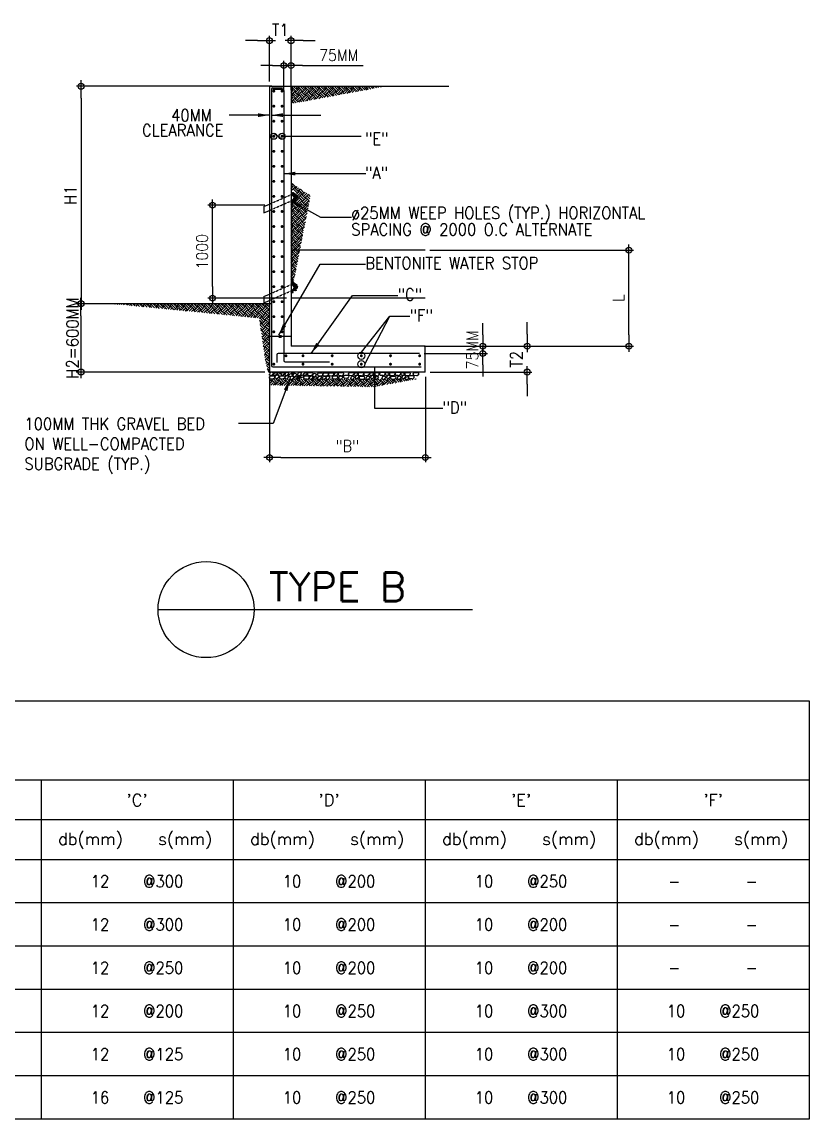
# Model space of a CAD drawing. Header units: millimetres. Extents: x 193 to 33693, y 4501 to 27345.
# Drawn here: x 17295 to 33693, y 4501 to 27345 of the extents above; entities that cross this region are included whole.
import ezdxf
from ezdxf.enums import TextEntityAlignment as Align

# ---------------------------------------------------------------- set-up
doc = ezdxf.new("R2010")
doc.units = ezdxf.units.MM
doc.linetypes.add('HIDDEN2', pattern=[0.1875, 0.125, -0.0625])
for name, color, linetype in [('1R', 1, 'Continuous'), ('2Y', 2, 'Continuous'), ('3G', 3, 'Continuous'), ('4C', 4, 'Continuous'), ('5B', 5, 'Continuous'), ('6M', 6, 'Continuous'), ('8G', 8, 'Continuous'), ('TC', 4, 'Continuous'), ('TG', 3, 'Continuous'), ('TITLE', 7, 'Continuous')]:
    doc.layers.add(name, color=color, linetype=linetype)
doc.styles.add('100CL', font='ROMANS.shx', dxfattribs={"height": 0.25})
doc.styles.add('240CL', font='ROMANS.shx', dxfattribs={"height": 0.6})
doc.styles.add('ROMANS', font='romans.shx', dxfattribs={"width": 0.9})
doc.dimstyles.new('DIM100', dxfattribs={"dimscale": 100, "dimtxt": 2.5, "dimasz": 2.5, "dimexe": 1, "dimexo": 1, "dimgap": 1, "dimtad": 1, "dimdec": 0, "dimzin": 0, "dimdsep": 46, "dimtxsty": 'ROMANS', "dimblk": 'DIM1', "dimcen": 1, "dimclrd": 8, "dimclre": 8, "dimclrt": 3, "dimadec": 0, "dimazin": 0, "dimtfac": 1, "dimtdec": 0, "dimtofl": 0, "dimtmove": 0, "dimatfit": 3, "dimfxl": 1, "dimtolj": 1, "dimtzin": 0, "dimarcsym": 0})
pattern_1 = [(45, (-7627.25, 14924.68), (1e-14, 141.42136), [100, -100]), (45, (-7653.76, 14951.2), (1e-14, 141.42136), [100, -100]), (45, (-7680.28, 14977.71), (1e-14, 141.42136), [100, -100]), (135, (-7680.28, 14995.39), (-141.42136, 1e-14), [100, -100]), (135, (-7653.76, 15021.91), (-141.42136, 1e-14), [100, -100]), (135, (-7627.25, 15048.42), (-141.42136, 1e-14), [100, -100])]

# ---------------------------------------------------------------- blocks, each defined once
blk = doc.blocks.new('DIM1')
at = {"color": 0}
blk.add_line((-1, 0), (0.5, 0), dxfattribs=at)
at = {"color": 3}
blk.add_circle((0, 0), 0.25, dxfattribs=at)
blk = doc.blocks.new('*D27')
at = {"color": 8, "lineweight": -2, "transparency": 16777216}
for p, q in [((26895, 20833), (26895, 21073)), ((25675, 20593), (26991, 20593)), ((25675, 20443), (26991, 20443)), ((26895, 20203), (26895, 19963))]:
    blk.add_line(p, q, dxfattribs=at)
at = {"layer": 'DEFPOINTS', "color": 0, "transparency": 16777216}
for p in [(25579, 20593), (26895, 20593), (25579, 20443)]:
    blk.add_point(p, dxfattribs=at)
at = {"color": 8, "lineweight": -2, "transparency": 16777216, "xscale": 240, "yscale": 240, "zscale": 240}
for p, rotation in [((26895, 20593), 270), ((26895, 20443), 90)]:
    blk.add_blockref('DIM1', p, dxfattribs=dict(at, rotation=rotation))
at = {"color": 3, "transparency": 16777216, "insert": (26679, 20518), "char_height": 240, "attachment_point": 5, "rotation": 90, "style": 'ROMANS'}
blk.add_mtext('\\A1;75MM', dxfattribs=at)
blk = doc.blocks.new('*D28')
at = {"color": 8, "lineweight": -2, "transparency": 16777216}
for p, q in [((22752, 25923), (22752, 26532)), ((22902, 25923), (22902, 26532)), ((22512, 26436), (22272, 26436)), ((23142, 26436), (24407, 26436))]:
    blk.add_line(p, q, dxfattribs=at)
at = {"layer": 'DEFPOINTS', "color": 0, "transparency": 16777216}
for p in [(22902, 26436), (22752, 25827), (22902, 25827)]:
    blk.add_point(p, dxfattribs=at)
at = {"color": 8, "lineweight": -2, "transparency": 16777216, "xscale": 240, "yscale": 240, "zscale": 240}
blk.add_blockref('DIM1', (22752, 26436), dxfattribs=at)
at = {"color": 8, "lineweight": -2, "transparency": 16777216, "xscale": 240, "yscale": 240, "zscale": 240, "rotation": 180}
blk.add_blockref('DIM1', (22902, 26436), dxfattribs=at)
at = {"color": 3, "transparency": 16777216, "insert": (23894, 26652), "char_height": 240, "attachment_point": 5, "style": 'ROMANS'}
blk.add_mtext('\\A1;75MM', dxfattribs=at)
blk = doc.blocks.new('*D29')
at = {"color": 8, "lineweight": -2, "transparency": 16777216}
for p, q in [((22452, 19958), (22452, 18181)), ((25699, 19958), (25699, 18181)), ((22692, 18277), (25459, 18277))]:
    blk.add_line(p, q, dxfattribs=at)
at = {"layer": 'DEFPOINTS', "color": 0, "transparency": 16777216}
for p in [(22452, 20054), (25699, 20054), (25699, 18277)]:
    blk.add_point(p, dxfattribs=at)
at = {"color": 8, "lineweight": -2, "transparency": 16777216, "xscale": 240, "yscale": 240, "zscale": 240, "rotation": 180}
blk.add_blockref('DIM1', (22452, 18277), dxfattribs=at)
at = {"color": 8, "lineweight": -2, "transparency": 16777216, "xscale": 240, "yscale": 240, "zscale": 240}
blk.add_blockref('DIM1', (25699, 18277), dxfattribs=at)
at = {"color": 3, "transparency": 16777216, "insert": (24075, 18516), "char_height": 240, "attachment_point": 5, "style": 'ROMANS'}
blk.add_mtext('\\A1;"B"', dxfattribs=at)
blk = doc.blocks.new('*D32')
at = {"color": 8, "lineweight": -2, "transparency": 16777216}
for p, q in [((27821, 20843), (27821, 21093)), ((25799, 20593), (27921, 20593)), ((25799, 20054), (27921, 20054)), ((27821, 19804), (27821, 19554))]:
    blk.add_line(p, q, dxfattribs=at)
at = {"layer": 'DEFPOINTS', "color": 0, "transparency": 16777216}
for p in [(25699, 20593), (25699, 20054), (27821, 20054)]:
    blk.add_point(p, dxfattribs=at)
at = {"color": 8, "lineweight": -2, "transparency": 16777216, "xscale": 250, "yscale": 250, "zscale": 250}
for p, rotation in [((27821, 20593), 270), ((27821, 20054), 90)]:
    blk.add_blockref('DIM1', p, dxfattribs=dict(at, rotation=rotation))
at = {"color": 3, "transparency": 16777216, "insert": (27596, 20323), "char_height": 250, "attachment_point": 5, "rotation": 90, "style": 'ROMANS'}
blk.add_mtext('\\A1;T2', dxfattribs=at)
blk = doc.blocks.new('*D33')
at = {"color": 8, "lineweight": -2, "transparency": 16777216}
for p, q in [((22202, 26955), (21952, 26955)), ((22452, 26105), (22452, 27055)), ((22902, 26105), (22902, 27055)), ((23152, 26955), (23402, 26955))]:
    blk.add_line(p, q, dxfattribs=at)
at = {"layer": 'DEFPOINTS', "color": 0, "transparency": 16777216}
for p in [(22902, 26955), (22452, 26005), (22902, 26005)]:
    blk.add_point(p, dxfattribs=at)
at = {"color": 8, "lineweight": -2, "transparency": 16777216, "xscale": 250, "yscale": 250, "zscale": 250}
blk.add_blockref('DIM1', (22452, 26955), dxfattribs=at)
at = {"color": 8, "lineweight": -2, "transparency": 16777216, "xscale": 250, "yscale": 250, "zscale": 250, "rotation": 180}
blk.add_blockref('DIM1', (22902, 26955), dxfattribs=at)
at = {"color": 3, "transparency": 16777216, "insert": (22677, 27180), "char_height": 250, "attachment_point": 5, "style": 'ROMANS'}
blk.add_mtext('\\A1;T1', dxfattribs=at)
blk = doc.blocks.new('*D19')
at = {"color": 8, "lineweight": -2, "transparency": 16777216}
for p, q in [((19255, 21477), (18424, 21477)), ((18524, 21227), (18524, 20304)), ((22352, 20054), (18424, 20054))]:
    blk.add_line(p, q, dxfattribs=at)
at = {"layer": 'DEFPOINTS', "color": 0, "transparency": 16777216}
for p in [(19355, 21477), (18524, 20054), (22452, 20054)]:
    blk.add_point(p, dxfattribs=at)
at = {"color": 8, "lineweight": -2, "transparency": 16777216, "xscale": 250, "yscale": 250, "zscale": 250}
for p, rotation in [((18524, 21477), 90), ((18524, 20054), 270)]:
    blk.add_blockref('DIM1', p, dxfattribs=dict(at, rotation=rotation))
at = {"color": 3, "transparency": 16777216, "insert": (18349, 20765), "char_height": 250, "attachment_point": 5, "rotation": 90, "style": 'ROMANS'}
blk.add_mtext('\\A1;H2=600MM', dxfattribs=at)
blk = doc.blocks.new('*D20')
at = {"color": 8, "lineweight": -2, "transparency": 16777216}
for p, q in [((22502, 26005), (18429, 26005)), ((18529, 25755), (18529, 21727)), ((22502, 21477), (18429, 21477))]:
    blk.add_line(p, q, dxfattribs=at)
at = {"layer": 'DEFPOINTS', "color": 0, "transparency": 16777216}
for p in [(22602, 26005), (18529, 21477), (22602, 21477)]:
    blk.add_point(p, dxfattribs=at)
at = {"color": 8, "lineweight": -2, "transparency": 16777216, "xscale": 250, "yscale": 250, "zscale": 250}
for p, rotation in [((18529, 26005), 90), ((18529, 21477), 270)]:
    blk.add_blockref('DIM1', p, dxfattribs=dict(at, rotation=rotation))
at = {"color": 3, "transparency": 16777216, "insert": (18304, 23741), "char_height": 250, "attachment_point": 5, "rotation": 90, "style": 'ROMANS'}
blk.add_mtext('\\A1;H1', dxfattribs=at)
blk = doc.blocks.new('*D30')
at = {"color": 8, "lineweight": -2, "transparency": 16777216}
for p, q in [((25795, 22593), (30036, 22593)), ((29940, 20833), (29940, 22353)), ((25795, 20593), (30036, 20593))]:
    blk.add_line(p, q, dxfattribs=at)
at = {"layer": 'DEFPOINTS', "color": 0, "transparency": 16777216}
for p in [(25699, 22593), (29940, 22593), (25699, 20593)]:
    blk.add_point(p, dxfattribs=at)
at = {"color": 8, "lineweight": -2, "transparency": 16777216, "xscale": 240, "yscale": 240, "zscale": 240}
for p, rotation in [((29940, 22593), 90), ((29940, 20593), 270)]:
    blk.add_blockref('DIM1', p, dxfattribs=dict(at, rotation=rotation))
at = {"color": 3, "transparency": 16777216, "insert": (29724, 21593), "char_height": 240, "attachment_point": 5, "rotation": 90, "style": 'ROMANS'}
blk.add_mtext('\\A1;L', dxfattribs=at)
blk = doc.blocks.new('*D31')
at = {"color": 8, "lineweight": -2, "transparency": 16777216}
for p, q in [((22357, 23529), (21169, 23529)), ((21265, 21833), (21265, 23289)), ((22806, 21593), (21169, 21593))]:
    blk.add_line(p, q, dxfattribs=at)
at = {"layer": 'DEFPOINTS', "color": 0, "transparency": 16777216}
for p in [(21265, 23529), (22453, 23529), (22902, 21593)]:
    blk.add_point(p, dxfattribs=at)
at = {"color": 8, "lineweight": -2, "transparency": 16777216, "xscale": 240, "yscale": 240, "zscale": 240}
for p, rotation in [((21265, 23529), 90), ((21265, 21593), 270)]:
    blk.add_blockref('DIM1', p, dxfattribs=dict(at, rotation=rotation))
at = {"color": 3, "transparency": 16777216, "insert": (21049, 22561), "char_height": 240, "attachment_point": 5, "rotation": 90, "style": 'ROMANS'}
blk.add_mtext('\\A1;1000', dxfattribs=at)

msp = doc.modelspace()

# ---------------------------------------------------------------- hatches: boundary and pattern name
at = {"layer": '1R'}
h = msp.add_hatch(dxfattribs=at)
h.set_pattern_fill('EARTH', color=256, scale=400, angle=45, style=0)
h.set_pattern_definition([(45, (-7777.25, 8294.47), (1e-14, 141.42136), [100, -100]), (45, (-7803.76, 8320.98), (1e-14, 141.42136), [100, -100]), (45, (-7830.28, 8347.5), (1e-14, 141.42136), [100, -100]), (135, (-7830.28, 8365.18), (-141.42136, 1e-14), [100, -100]), (135, (-7803.76, 8391.7), (-141.42136, 1e-14), [100, -100]), (135, (-7777.25, 8418.21), (-141.42136, 1e-14), [100, -100])])
h.paths.add_polyline_path([(24870.8, 26005.4), (22901.8, 26005.4), (22901.8, 25641)])
h = msp.add_hatch(dxfattribs=at)
h.set_pattern_fill('EARTH', color=256, scale=400, angle=45, style=0)
h.set_pattern_definition(pattern_1)
h.paths.add_polyline_path([(19178.6, 21477.3), (22451.8, 21155.8), (22451.8, 21477.3)])
h = msp.add_hatch(dxfattribs=at)
h.set_pattern_fill('EARTH', color=256, scale=400, angle=45, style=0)
h.set_pattern_definition(pattern_1)
h.paths.add_polyline_path([(22451.8, 21155.8), (22235.9, 21177), (22376.3, 20238.9), (22451.8, 19943.3)])
h = msp.add_hatch(dxfattribs=at)
h.set_pattern_fill('EARTH', color=256, scale=400, angle=45, style=0)
h.set_pattern_definition([(45, (-7629.86, 16490.37), (1e-14, 141.42136), [100, -100]), (45, (-7656.38, 16516.88), (1e-14, 141.42136), [100, -100]), (45, (-7682.9, 16543.4), (1e-14, 141.42136), [100, -100]), (135, (-7682.9, 16561.08), (-141.42136, 1e-14), [100, -100]), (135, (-7656.38, 16587.59), (-141.42136, 1e-14), [100, -100]), (135, (-7629.86, 16614.11), (-141.42136, 1e-14), [100, -100])])
h.paths.add_polyline_path([(24617.6, 19746.5), (25540.3, 19912.7), (22454.6, 19912.9), (22463.7, 19781.1)])

# ---------------------------------------------------------------- linework, layer by layer
msp.add_line((22451.8, 23592.6), (22451.8, 23592.6))
for p, q in [((22911.2, 23957.1), (22901.8, 23966.6)), ((22901.8, 23930), (22928.9, 23957.1)), ((22901.8, 23877), (22955.4, 23930.6)), ((22911.2, 23974.8), (22921.6, 23985.2)), ((22921, 23843.2), (22981.9, 23904.1)), ((22999.6, 23904.1), (22928.9, 23974.8)), ((23026.1, 23789.2), (22955.4, 23859.9)), ((23052.6, 23815.7), (22981.9, 23886.4)), ((22999.6, 23886.4), (23028.1, 23914.9)), ((23025.2, 23770.7), (23070.3, 23815.7)), ((23026.1, 23859.9), (23060, 23893.8)), ((23027.3, 23719.7), (23096.8, 23789.2)), ((23052.6, 23833.4), (23092, 23872.7)), ((23052.6, 23692), (23123.3, 23762.7)), ((23141, 23762.7), (23070.3, 23833.4)), ((23167.5, 23789.2), (23096.8, 23859.9)), ((23141, 23745), (23198.5, 23802.5)), ((23167.5, 23718.5), (23230.4, 23781.4)), ((23194, 23692), (23262.4, 23760.3)), ((22911.2, 23532.9), (22901.8, 23542.3)), ((22901.8, 23505.8), (22928.9, 23532.9)), ((22911.2, 23550.6), (22981.9, 23621.3)), ((22999.6, 23479.8), (22928.9, 23550.6)), ((23026.1, 23506.4), (22955.4, 23577.1)), ((23052.6, 23532.9), (22981.9, 23603.6)), ((22998.4, 23702.9), (23003.7, 23708.3)), ((22999.6, 23603.6), (23070.3, 23674.3)), ((22999.6, 23462.2), (23070.3, 23532.9)), ((23011.6, 23716.1), (23019.8, 23724.3)), ((23026.1, 23577.1), (23096.8, 23647.8)), ((23052.6, 23550.6), (23123.3, 23621.3)), ((23141, 23621.3), (23070.3, 23692)), ((23141, 23479.8), (23070.3, 23550.6)), ((23167.5, 23647.8), (23096.8, 23718.5)), ((23167.5, 23506.4), (23096.8, 23577.1)), ((23194, 23674.3), (23123.3, 23745)), ((23194, 23532.9), (23123.3, 23603.6)), ((23141, 23603.6), (23211.7, 23674.3)), ((23141, 23462.2), (23211.7, 23532.9)), ((23167.5, 23577.1), (23238.2, 23647.8)), ((23194, 23550.6), (23264.7, 23621.3)), ((23282.4, 23621.3), (23211.7, 23692)), ((23262.2, 23500.1), (23211.7, 23550.6)), ((23294, 23662.7), (23238.2, 23718.5)), ((23270.9, 23544.4), (23238.2, 23577.1)), ((23302.7, 23707), (23264.7, 23745)), ((23279.6, 23588.8), (23264.7, 23603.6)), ((23282.4, 23745), (23283.7, 23746.3)), ((23282.4, 23603.6), (23282.5, 23603.6)), ((22901.8, 23452.7), (22955.4, 23506.4)), ((22911.2, 23391.5), (22901.8, 23400.9)), ((22901.8, 23364.3), (22928.9, 23391.5)), ((22901.8, 23311.3), (22955.4, 23364.9)), ((22911.2, 23409.1), (22981.9, 23479.8)), ((22911.2, 23267.7), (22981.9, 23338.4)), ((22999.6, 23338.4), (22928.9, 23409.1)), ((23026.1, 23364.9), (22955.4, 23435.6)), ((23052.6, 23391.5), (22981.9, 23462.2)), ((23052.6, 23250), (22981.9, 23320.7)), ((22999.6, 23320.7), (23070.3, 23391.5)), ((23026.1, 23435.6), (23096.8, 23506.4)), ((23026.1, 23294.2), (23096.8, 23364.9)), ((23052.6, 23409.1), (23123.3, 23479.8)), ((23052.6, 23267.7), (23123.3, 23338.4)), ((23141, 23338.4), (23070.3, 23409.1)), ((23167.5, 23364.9), (23096.8, 23435.6)), ((23194, 23391.5), (23123.3, 23462.2)), ((23194, 23250), (23123.3, 23320.7)), ((23141, 23320.7), (23211.7, 23391.5)), ((23167.5, 23435.6), (23238.2, 23506.4)), ((23167.5, 23294.2), (23235.1, 23361.8)), ((23194, 23409.1), (23256.6, 23471.7)), ((23239, 23381.8), (23211.7, 23409.1)), ((23247.7, 23426.2), (23238.2, 23435.6)), ((22911.2, 23250), (22901.8, 23259.5)), ((22901.8, 23222.9), (22928.9, 23250)), ((22901.8, 23169.9), (22955.4, 23223.5)), ((22911.2, 23108.6), (22901.8, 23118)), ((22901.8, 23081.5), (22928.9, 23108.6)), ((22901.8, 23028.5), (22955.4, 23082.1)), ((22911.2, 23126.3), (22981.9, 23197)), ((22999.6, 23197), (22928.9, 23267.7)), ((22999.6, 23055.6), (22928.9, 23126.3)), ((23026.1, 23223.5), (22955.4, 23294.2)), ((23026.1, 23082.1), (22955.4, 23152.8)), ((23052.6, 23108.6), (22981.9, 23179.3)), ((22999.6, 23179.3), (23070.3, 23250)), ((22999.6, 23037.9), (23070.3, 23108.6)), ((23026.1, 23152.8), (23096.8, 23223.5)), ((23026.1, 23011.4), (23096.8, 23082.1)), ((23052.6, 23126.3), (23123.3, 23197)), ((23141, 23197), (23070.3, 23267.7)), ((23141, 23055.6), (23070.3, 23126.3)), ((23167.5, 23223.5), (23096.8, 23294.2)), ((23167.5, 23082.1), (23096.8, 23152.8)), ((23186.9, 23115.8), (23123.3, 23179.3)), ((23141, 23179.3), (23211.7, 23250)), ((23141, 23037.9), (23179.1, 23076)), ((23167.5, 23152.8), (23200.6, 23185.9)), ((23194, 23267.7), (23222.1, 23295.8)), ((23215.8, 23263.6), (23211.7, 23267.7)), ((22911.2, 22967.2), (22901.8, 22976.6)), ((22901.8, 22940.1), (22928.9, 22967.2)), ((22901.8, 22887), (22955.4, 22940.7)), ((22911.2, 22984.9), (22981.9, 23055.6)), ((22911.2, 22843.4), (22981.9, 22914.2)), ((22999.6, 22914.2), (22928.9, 22984.9)), ((22999.6, 22772.7), (22928.9, 22843.4)), ((23026.1, 22940.7), (22955.4, 23011.4)), ((23026.1, 22799.3), (22955.4, 22870)), ((23052.6, 22967.2), (22981.9, 23037.9)), ((23052.6, 22825.8), (22981.9, 22896.5)), ((22999.6, 22896.5), (23070.3, 22967.2)), ((23026.1, 22870), (23096.8, 22940.7)), ((23052.6, 22984.9), (23123.3, 23055.6)), ((23052.6, 22843.4), (23123.3, 22914.2)), ((23141, 22914.2), (23070.3, 22984.9)), ((23123.1, 22790.6), (23070.3, 22843.4)), ((23155, 22953.2), (23096.8, 23011.4)), ((23131.8, 22834.9), (23096.8, 22870)), ((23163.7, 22997.5), (23123.3, 23037.9)), ((23140.5, 22879.3), (23123.3, 22896.5)), ((23141, 22896.5), (23144.6, 22900.1)), ((22911.2, 22825.8), (22901.8, 22835.2)), ((22901.8, 22798.7), (22928.9, 22825.8)), ((22901.8, 22745.6), (22955.4, 22799.3)), ((22911.2, 22684.3), (22901.8, 22693.8)), ((22901.8, 22657.2), (22928.9, 22684.3)), ((22901.8, 22604.2), (22955.4, 22657.8)), ((22911.2, 22702), (22981.9, 22772.7)), ((22911.2, 22560.6), (22981.9, 22631.3)), ((22999.6, 22631.3), (22928.9, 22702)), ((23026.1, 22657.8), (22955.4, 22728.5)), ((23052.6, 22684.3), (22981.9, 22755.1)), ((22999.6, 22755.1), (23070.3, 22825.8)), ((22999.6, 22613.6), (23070.3, 22684.3)), ((23026.1, 22728.5), (23096.8, 22799.3)), ((23026.1, 22587.1), (23096.8, 22657.8)), ((23052.6, 22702), (23118.7, 22768.2)), ((23100, 22672.3), (23070.3, 22702)), ((23108.7, 22716.7), (23096.8, 22728.5)), ((22911.2, 22542.9), (22901.8, 22552.4)), ((22901.8, 22515.8), (22928.9, 22542.9)), ((22901.8, 22462.8), (22955.4, 22516.4)), ((22911.2, 22401.5), (22901.8, 22410.9)), ((22901.8, 22374.4), (22928.9, 22401.5)), ((22911.2, 22419.2), (22981.9, 22489.9)), ((22999.6, 22489.9), (22928.9, 22560.6)), ((22999.6, 22348.5), (22928.9, 22419.2)), ((23026.1, 22516.4), (22955.4, 22587.1)), ((23026.1, 22375), (22955.4, 22445.7)), ((23052.6, 22542.9), (22981.9, 22613.6)), ((23047.8, 22406.3), (22981.9, 22472.2)), ((22999.6, 22472.2), (23070.3, 22542.9)), ((23026.1, 22445.7), (23062.7, 22482.3)), ((23052.6, 22560.6), (23084.3, 22592.3)), ((23076.8, 22554.1), (23070.3, 22560.6)), ((22901.8, 22321.4), (22955.4, 22375)), ((22911.2, 22260.1), (22901.8, 22269.5)), ((22901.8, 22233), (22928.9, 22260.1)), ((22901.8, 22179.9), (22955.4, 22233.6)), ((22911.2, 22277.8), (22981.9, 22348.5)), ((22911.2, 22136.3), (22981.9, 22207)), ((22999.6, 22207), (22928.9, 22277.8)), ((23016, 22243.7), (22955.4, 22304.3)), ((22992.8, 22125.4), (22955.4, 22162.9)), ((23024.7, 22288), (22981.9, 22330.8)), ((23001.5, 22169.8), (22981.9, 22189.4)), ((22999.6, 22330.8), (23041.2, 22372.4)), ((22999.6, 22189.4), (23006.7, 22196.5)), ((23026.1, 22304.3), (23028.3, 22306.5)), ((22911.2, 22118.7), (22901.8, 22128.1)), ((22901.8, 22091.6), (22928.9, 22118.7)), ((22901.8, 22038.5), (22955.4, 22092.1)), ((22911.2, 21977.2), (22901.8, 21986.7)), ((22901.8, 21950.1), (22928.9, 21977.2)), ((22901.8, 21897.1), (22955.4, 21950.7)), ((22911.2, 21994.9), (22980.9, 22064.6)), ((22984.1, 22081.1), (22928.9, 22136.3)), ((22960.9, 21962.9), (22928.9, 21994.9)), ((22969.6, 22007.2), (22955.4, 22021.4)), ((22901.8, 21667.3), (22903.3, 21668.9))]:
    msp.add_line(p, q, dxfattribs=at)
for points in [[(22934.2, 23774.5), (22948, 23760), (22939.8, 23752.9), (22919.2, 23753.1), (22902.7, 23757.2), (22912.4, 23759.4)], [(22928.8, 23779.2), (22933.5, 23791.7), (22943.2, 23794), (22967.3, 23779.4), (22963, 23769.5), (22955.1, 23761.5), (22938.3, 23772.3)], [(22959.4, 23756.7), (22963.8, 23769.3), (22973.5, 23771.9), (22997.9, 23757.8), (22993.8, 23747.8), (22986.1, 23739.7), (22969, 23750.1)], [(22901.8, 23614.8), (22909.2, 23622.2), (22929.5, 23627.7), (22940.6, 23616.6), (22936.9, 23603.7), (22916.6, 23594.4), (22909.2, 23600)], [(22939, 23594.1), (22942.3, 23581.2), (22935.8, 23573.7), (22907.6, 23571.9), (22905.5, 23582.5), (22907.4, 23593.5), (22927.3, 23594.3)], [(22928.3, 23636), (22935.7, 23643.4), (22956, 23649), (22967.2, 23637.9), (22963.4, 23624.9), (22943.1, 23615.7), (22935.7, 23621.2)], [(22928.4, 23743), (22935.8, 23750.4), (22956.2, 23756), (22967.3, 23744.9), (22963.6, 23731.9), (22943.2, 23722.7), (22935.8, 23728.2)], [(22951, 23721.7), (22958.4, 23729.1), (22978.8, 23734.6), (22989.9, 23723.5), (22986.2, 23710.6), (22965.8, 23701.4), (22958.4, 23706.9)], [(22952.6, 23662.3), (22960, 23669.7), (22980.3, 23675.3), (22991.4, 23664.2), (22987.7, 23651.2), (22967.4, 23642), (22960, 23647.6)], [(22963.4, 23696.4), (22970.8, 23703.8), (22991.2, 23709.3), (23002.3, 23698.2), (22998.6, 23685.3), (22978.2, 23676.1), (22970.8, 23681.6)], [(22970.9, 23635.6), (22978.3, 23643), (22998.6, 23648.6), (23009.8, 23637.5), (23006, 23624.5), (22985.7, 23615.3), (22978.3, 23620.9)], [(22994.8, 23715.1), (22987.4, 23726.2), (22991.1, 23735.4), (23017, 23746.5), (23022.6, 23737.3), (23024.4, 23726.2), (23005.9, 23718.8)], [(22990, 23673), (22997.4, 23680.4), (23017.7, 23686), (23028.8, 23674.9), (23025.1, 23661.9), (23004.8, 23652.7), (22997.4, 23658.2)], [(23001.5, 23702.3), (23006.2, 23714.8), (23015.9, 23717.1), (23040, 23702.5), (23035.7, 23692.6), (23027.7, 23684.7), (23010.9, 23695.4)], [(22933.7, 21908.2), (22947.5, 21893.7), (22939.3, 21886.6), (22918.6, 21886.8), (22902.2, 21883.9), (22911.9, 21893.1)], [(22902.2, 21742.1), (22909.6, 21749.5), (22930, 21755), (22941.1, 21743.9), (22937.4, 21731), (22917, 21721.7), (22909.6, 21727.3)], [(22939.5, 21721.4), (22942.8, 21708.5), (22936.2, 21701), (22908.1, 21699.2), (22905.9, 21709.8), (22907.9, 21720.8), (22927.8, 21721.6)], [(22927.9, 21876.7), (22935.3, 21884.1), (22955.7, 21889.7), (22966.8, 21878.6), (22963.1, 21865.7), (22942.7, 21856.4), (22935.3, 21862)], [(22928.3, 21912.9), (22933, 21925.4), (22942.7, 21927.7), (22966.8, 21913.1), (22962.5, 21903.2), (22954.5, 21895.2), (22937.8, 21906)], [(22928.7, 21763.3), (22936.2, 21770.7), (22956.5, 21776.2), (22967.6, 21765.2), (22963.9, 21752.2), (22943.6, 21743), (22936.2, 21748.5)], [(22950.5, 21855.4), (22957.9, 21862.8), (22978.3, 21868.3), (22989.4, 21857.2), (22985.7, 21844.3), (22965.3, 21835.1), (22957.9, 21840.6)], [(22953, 21789.6), (22960.4, 21797), (22980.8, 21802.6), (22991.9, 21791.5), (22988.2, 21778.5), (22967.8, 21769.3), (22960.4, 21774.8)], [(22958.9, 21890.4), (22963.3, 21903), (22972.9, 21905.6), (22997.4, 21891.5), (22993.3, 21881.5), (22985.6, 21873.4), (22968.5, 21883.8)], [(22962.9, 21830.1), (22970.3, 21837.5), (22990.7, 21843), (23001.8, 21832), (22998.1, 21819), (22977.7, 21809.8), (22970.3, 21815.3)], [(22971.3, 21762.9), (22978.8, 21770.3), (22999.1, 21775.9), (23010.2, 21764.8), (23006.5, 21751.8), (22986.2, 21742.6), (22978.8, 21748.1)], [(22994.3, 21848.8), (22986.9, 21859.9), (22990.6, 21869.1), (23016.5, 21880.2), (23022.1, 21871), (23023.9, 21859.9), (23005.4, 21852.5)], [(22989.5, 21806.7), (22996.9, 21814.1), (23017.2, 21819.7), (23028.3, 21808.6), (23024.6, 21795.6), (23004.3, 21786.4), (22996.9, 21791.9)], [(23001, 21836), (23005.7, 21848.5), (23015.4, 21850.9), (23039.4, 21836.2), (23035.2, 21826.3), (23027.2, 21818.4), (23010.4, 21829.1)], [(22449.1, 19948.2), (22471.4, 19977.8), (22556.5, 19977.8), (22560.2, 19963), (22556.5, 19929.7), (22530.6, 19903.8), (22515.8, 19907.5), (22464, 19911.2)], [(22542.4, 20031.7), (22501.7, 20050.2), (22457.2, 20035.4), (22449.8, 19998.4), (22486.9, 19983.6), (22509.1, 19991)], [(22547.7, 19984), (22532.9, 20006.2), (22540.3, 20024.7), (22592.1, 20046.8), (22603.2, 20028.4), (22606.9, 20006.2), (22569.9, 19991.4)], [(22658.4, 19970.3), (22617.7, 19988.7), (22573.3, 19974), (22565.9, 19937), (22602.9, 19922.2), (22625.1, 19929.6)], [(22636.5, 20006.2), (22614.3, 20039.4), (22632.8, 20050.5), (22673.6, 20043.1), (22706.9, 20043.1), (22684.7, 20028.4)], [(22658.4, 19948.1), (22680.7, 19977.7), (22765.8, 19977.7), (22769.5, 19962.9), (22765.8, 19929.6), (22739.9, 19903.7), (22725.1, 19907.4), (22673.2, 19911.1)], [(22691.2, 20022.6), (22706.1, 20037.4), (22746.8, 20048.5), (22769, 20026.3), (22761.6, 20000.4), (22720.9, 19981.9), (22706.1, 19993)], [(22861.3, 19959.7), (22820.5, 19978.1), (22776.1, 19963.4), (22768.7, 19926.4), (22805.7, 19911.6), (22827.9, 19919)], [(22861.6, 20030.1), (22820.9, 20048.6), (22776.5, 20033.8), (22769.1, 19996.8), (22806.1, 19982), (22828.3, 19989.4)], [(22851.2, 19997.8), (22866, 20012.6), (22906.7, 20023.7), (22928.9, 20001.5), (22921.5, 19975.6), (22880.8, 19957.1), (22866, 19968.2)], [(22966, 19950.9), (22925.3, 19969.4), (22880.8, 19954.6), (22873.4, 19917.6), (22910.4, 19902.8), (22932.7, 19910.2)], [(22928.6, 20012.7), (22906.4, 20038.6), (22958.2, 20046), (22976.7, 20038.6)], [(23028.7, 20006.4), (22987.9, 20024.9), (22943.5, 20010.1), (22936.1, 19973.1), (22973.1, 19958.3), (22995.3, 19965.7)], [(22967.6, 19900.5), (22952.8, 19922.6), (22960.2, 19941.1), (23012, 19963.3), (23023.1, 19944.8), (23026.8, 19922.6), (22989.8, 19907.8)], [(23051.5, 19942.1), (23021.8, 19964.3), (23044.1, 19979.1), (23070, 19975.4), (23066.3, 19945.8)], [(23050.6, 19907.6), (23028.4, 19933.5), (23080.2, 19940.9), (23098.7, 19933.5)], [(23128.7, 20027.9), (23088, 20046.4), (23043.6, 20031.6), (23036.2, 19994.6), (23073.2, 19979.9), (23095.4, 19987.3)], [(23106.8, 19931.3), (23092, 19953.4), (23099.4, 19971.9), (23151.2, 19994.1), (23162.3, 19975.6), (23166, 19953.4), (23129, 19938.7)], [(23175.4, 19982.5), (23160.5, 20004.7), (23167.9, 20023.2), (23219.8, 20045.4), (23230.9, 20026.9), (23234.6, 20004.7), (23197.6, 19989.9)], [(23164.2, 19947.2), (23186.4, 19976.8), (23271.5, 19976.8), (23275.2, 19962), (23271.5, 19928.7), (23245.6, 19902.8), (23230.8, 19906.5), (23179, 19910.2)], [(23241.9, 20017.4), (23264.1, 20047), (23349.3, 20047), (23353, 20032.2), (23349.3, 19998.9), (23323.4, 19973.1), (23308.6, 19976.8), (23256.7, 19980.4)], [(23370.9, 19953.9), (23330.2, 19972.3), (23285.8, 19957.6), (23278.4, 19920.6), (23315.4, 19905.8), (23337.6, 19913.2)], [(23440.3, 20006.3), (23399.6, 20024.8), (23355.2, 20010), (23347.8, 19973), (23384.8, 19958.2), (23407, 19965.6)], [(23382.3, 19899.8), (23367.5, 19921.9), (23374.9, 19940.4), (23426.7, 19962.6), (23437.8, 19944.1), (23441.5, 19921.9), (23404.5, 19907.2)], [(23451.1, 20011), (23473.4, 20040.6), (23558.5, 20040.6), (23562.2, 20025.8), (23558.5, 19992.5), (23532.6, 19966.7), (23517.8, 19970.4), (23466, 19974)], [(23545.6, 19947.9), (23504.9, 19966.4), (23460.5, 19951.6), (23453.1, 19914.6), (23490.1, 19899.8), (23512.3, 19907.2)], [(23549, 19941.9), (23563.8, 19956.7), (23604.6, 19967.8), (23626.8, 19945.6), (23619.4, 19919.7), (23578.6, 19901.2), (23563.8, 19912.3)], [(23566.2, 20010.7), (23588.4, 20040.2), (23673.5, 20040.2), (23677.2, 20025.4), (23673.5, 19992.2), (23647.6, 19966.3), (23632.8, 19970), (23581, 19973.7)], [(23718.1, 19948.8), (23677.4, 19967.2), (23632.9, 19952.5), (23625.5, 19915.5), (23662.6, 19900.7), (23684.8, 19908.1)], [(23678.3, 20010.6), (23700.5, 20040.1), (23785.6, 20040.1), (23789.3, 20025.3), (23785.6, 19992.1), (23759.7, 19966.2), (23744.9, 19969.9), (23693.1, 19973.6)], [(23761.4, 19949.8), (23783.6, 19979.4), (23868.7, 19979.4), (23872.4, 19964.6), (23868.7, 19931.3), (23842.8, 19905.4), (23828, 19909.1), (23776.2, 19912.8)], [(23799, 20019.8), (23813.8, 20034.6), (23854.5, 20045.7), (23876.7, 20023.5), (23869.3, 19997.6), (23828.6, 19979.2), (23813.8, 19990.3)], [(23879.7, 20016.5), (23901.9, 20046.1), (23987.1, 20046.1), (23990.8, 20031.3), (23987.1, 19998.1), (23961.1, 19972.2), (23946.3, 19975.9), (23894.5, 19979.6)], [(23985.4, 19951.5), (23944.6, 19970), (23900.2, 19955.2), (23892.8, 19918.3), (23929.8, 19903.5), (23952, 19910.9)], [(23991.5, 19963.8), (24013.8, 19993.3), (24098.9, 19993.3), (24102.6, 19978.5), (24098.9, 19945.3), (24073, 19919.4), (24058.2, 19923.1), (24006.4, 19926.8)], [(24095, 20018.2), (24117.2, 20047.8), (24202.4, 20047.8), (24206.1, 20033), (24202.4, 19999.7), (24176.5, 19973.8), (24161.7, 19977.5), (24109.8, 19981.2)], [(24232, 19948), (24191.3, 19966.4), (24146.8, 19951.7), (24139.4, 19914.7), (24176.5, 19899.9), (24198.7, 19907.3)], [(24212.8, 20020.1), (24227.6, 20034.9), (24268.4, 20046), (24290.6, 20023.8), (24283.2, 19998), (24242.4, 19979.5), (24227.6, 19990.6)], [(24327.8, 19965.8), (24287.1, 19984.3), (24242.6, 19969.5), (24235.2, 19932.5), (24272.2, 19917.7), (24294.5, 19925.1)], [(24299.4, 20015.8), (24321.6, 20045.4), (24406.7, 20045.4), (24410.5, 20030.6), (24406.7, 19997.3), (24380.8, 19971.4), (24366, 19975.1), (24314.2, 19978.8)], [(24320.8, 19939.8), (24343, 19969.4), (24428.2, 19969.4), (24431.9, 19954.6), (24428.2, 19921.3), (24402.3, 19895.5), (24387.5, 19899.1), (24335.6, 19902.8)], [(24415.5, 20018.1), (24437.7, 20047.6), (24522.9, 20047.6), (24526.6, 20032.8), (24522.9, 19999.6), (24497, 19973.7), (24482.2, 19977.4), (24430.3, 19981.1)], [(24552.5, 19947.8), (24511.8, 19966.3), (24467.4, 19951.5), (24459.9, 19914.5), (24497, 19899.8), (24519.2, 19907.2)], [(24533.3, 20020), (24548.1, 20034.8), (24588.9, 20045.9), (24611.1, 20023.7), (24603.7, 19997.8), (24562.9, 19979.3), (24548.1, 19990.4)], [(24648.3, 19965.6), (24607.6, 19984.1), (24563.1, 19969.3), (24555.7, 19932.4), (24592.8, 19917.6), (24615, 19925)], [(24619.9, 20015.7), (24642.1, 20045.2), (24727.3, 20045.2), (24731, 20030.4), (24727.3, 19997.2), (24701.3, 19971.3), (24686.5, 19975), (24634.7, 19978.7)], [(24732, 19947.6), (24691.3, 19966.1), (24646.9, 19951.3), (24639.5, 19914.3), (24676.5, 19899.5), (24698.7, 19906.9)], [(24746.7, 20020.6), (24768.9, 20050.1), (24854.1, 20050.1), (24857.8, 20035.4), (24854.1, 20002.1), (24828.1, 19976.2), (24813.3, 19979.9), (24761.5, 19983.6)], [(24883.7, 19950.3), (24843, 19968.8), (24798.5, 19954), (24791.1, 19917.1), (24828.1, 19902.3), (24850.4, 19909.7)], [(24864.5, 20022.5), (24879.3, 20037.3), (24920, 20048.4), (24942.2, 20026.2), (24934.8, 20000.3), (24894.1, 19981.9), (24879.3, 19992.9)], [(24979.5, 19968.2), (24938.7, 19986.6), (24894.3, 19971.9), (24886.9, 19934.9), (24923.9, 19920.1), (24946.1, 19927.5)], [(24951.1, 20018.2), (24973.3, 20047.8), (25058.4, 20047.8), (25062.1, 20033), (25058.4, 19999.7), (25032.5, 19973.8), (25017.7, 19977.5), (24965.9, 19981.2)], [(24972.5, 19942.2), (24994.7, 19971.8), (25079.9, 19971.8), (25083.6, 19957), (25079.9, 19923.7), (25053.9, 19897.8), (25039.1, 19901.5), (24987.3, 19905.2)], [(25067.2, 20020.4), (25089.4, 20050), (25174.6, 20050), (25178.3, 20035.2), (25174.6, 20001.9), (25148.7, 19976.1), (25133.8, 19979.8), (25082, 19983.5)], [(25204.2, 19950.2), (25163.5, 19968.7), (25119, 19953.9), (25111.6, 19916.9), (25148.7, 19902.1), (25170.9, 19909.5)], [(25185, 20022.4), (25199.8, 20037.2), (25240.5, 20048.3), (25262.8, 20026.1), (25255.3, 20000.2), (25214.6, 19981.7), (25199.8, 19992.8)], [(25300, 19968), (25259.2, 19986.5), (25214.8, 19971.7), (25207.4, 19934.8), (25244.4, 19920), (25266.6, 19927.4)], [(25271.6, 20018), (25293.8, 20047.6), (25378.9, 20047.6), (25382.6, 20032.8), (25378.9, 19999.6), (25353, 19973.7), (25338.2, 19977.4), (25286.4, 19981.1)], [(25274.8, 19934), (25289.6, 19948.8), (25330.3, 19959.8), (25352.6, 19937.7), (25345.2, 19911.8), (25304.4, 19893.3), (25289.6, 19904.4)], [(25350.3, 19954.5), (25372.5, 19984.1), (25457.7, 19984.1), (25461.4, 19969.3), (25457.7, 19936), (25431.8, 19910.1), (25416.9, 19913.8), (25365.1, 19917.5)], [(25446.8, 20017.5), (25469.1, 20047), (25554.2, 20047), (25557.9, 20032.3), (25554.2, 19999), (25528.3, 19973.1), (25513.5, 19976.8), (25461.7, 19980.5)]]:
    msp.add_lwpolyline(points, close=True, dxfattribs=at)
for centre, radius in [((22542.9, 24964.4), 62.5), ((22714.1, 24964.4), 62.5), ((24365.8, 20393.6), 75), ((24365.8, 20219), 75)]:
    msp.add_circle(centre, radius, dxfattribs=at)
msp.add_solid([(22644.8, 20824.6), (22708.8, 20824.6), (22644.8, 20760.6), (22708.8, 20760.6)], dxfattribs=at)
at = {"layer": '2Y'}
for p, q in [((22451.8, 26005.4), (23201.8, 26005.4)), ((22451.8, 26005.4), (22451.8, 20053.7)), ((22901.8, 26005.4), (22901.8, 23617.8)), ((22901.8, 23617.8), (22901.8, 21789.8)), ((25698.8, 22592.6), (22901.8, 22592.6)), ((22901.8, 21789.8), (22901.8, 20592.6)), ((25698.8, 21592.6), (22901.8, 21592.6)), ((22901.8, 20792.6), (22451.8, 20792.6)), ((25698.8, 20592.6), (22901.8, 20592.6)), ((25698.8, 20053.7), (25698.8, 20592.6)), ((25698.8, 20053.7), (22451.8, 20053.7)), ((33693, 9001.2), (193, 9001.2)), ((33693, 8101.2), (193, 8101.2)), ((33693, 7201.2), (193, 7201.2)), ((33693, 6301.2), (193, 6301.2)), ((33693, 5401.2), (193, 5401.2))]:
    msp.add_line(p, q, dxfattribs=at)
at = {"layer": '2Y', "color": 2}
for p, q in [((17693, 11557.5), (17693, 4501.2)), ((21693, 11557.5), (21693, 4501.2)), ((25693, 11557.5), (25693, 4501.2)), ((29693, 11557.5), (29693, 4501.2)), ((33693, 11557.5), (33693, 4501.2)), ((33693, 10729.4), (2193, 10729.4))]:
    msp.add_line(p, q, dxfattribs=at)
at = {"layer": '2Y'}
for points in [[(22901.8, 23756.6), (22929.7, 23736.8), (22991, 23693.2), (22933.2, 23640.8), (22901.8, 23612.3)], [(22902.2, 21883.9), (22930.1, 21864.1), (22991.4, 21820.5), (22933.7, 21768.1), (22902.2, 21739.6)]]:
    msp.add_open_spline(points, degree=3, knots=[0, 0, 0, 0, 85.1536254, 187.0102852, 187.0102852, 187.0102852, 187.0102852], dxfattribs=at)
at = {"layer": '3G', "const_width": 30}
for points in [[(22527.9, 25904, 1), (22557.9, 25904, 1)], [(22699.1, 25904, 1), (22729.1, 25904, 1)], [(22527.9, 25590.8, 1), (22557.9, 25590.8, 1)], [(22699.1, 25590.8, 1), (22729.1, 25590.8, 1)], [(22527.9, 25277.6, 1), (22557.9, 25277.6, 1)], [(22699.1, 25277.6, 1), (22729.1, 25277.6, 1)], [(22527.9, 24964.4, 1), (22557.9, 24964.4, 1)], [(22699.1, 24964.4, 1), (22729.1, 24964.4, 1)], [(22527.9, 24651.2, 1), (22557.9, 24651.2, 1)], [(22699.1, 24651.2, 1), (22729.1, 24651.2, 1)], [(22527.9, 24338, 1), (22557.9, 24338, 1)], [(22699.1, 24338, 1), (22729.1, 24338, 1)], [(22527.9, 24024.8, 1), (22557.9, 24024.8, 1)], [(22699.1, 24024.8, 1), (22729.1, 24024.8, 1)], [(22527.9, 23711.5, 1), (22557.9, 23711.5, 1)], [(22699.1, 23711.5, 1), (22729.1, 23711.5, 1)], [(22527.9, 23398.3, 1), (22557.9, 23398.3, 1)], [(22699.1, 23398.3, 1), (22729.1, 23398.3, 1)], [(22527.9, 23085.1, 1), (22557.9, 23085.1, 1)], [(22699.1, 23085.1, 1), (22729.1, 23085.1, 1)], [(22527.9, 22771.9, 1), (22557.9, 22771.9, 1)], [(22699.1, 22771.9, 1), (22729.1, 22771.9, 1)], [(22527.9, 22458.7, 1), (22557.9, 22458.7, 1)], [(22699.1, 22458.7, 1), (22729.1, 22458.7, 1)], [(22527.9, 22145.5, 1), (22557.9, 22145.5, 1)], [(22699.1, 22145.5, 1), (22729.1, 22145.5, 1)], [(22527.9, 21832.3, 1), (22557.9, 21832.3, 1)], [(22699.1, 21832.3, 1), (22729.1, 21832.3, 1)], [(22527.9, 21519, 1), (22557.9, 21519, 1)], [(22699.1, 21519, 1), (22729.1, 21519, 1)], [(22528.6, 21207.6, 1), (22558.6, 21207.6, 1)], [(22699.8, 21207.6, 1), (22729.8, 21207.6, 1)], [(22527.9, 20892.6, 1), (22557.9, 20892.6, 1)], [(22699.1, 20892.6, 1), (22729.1, 20892.6, 1)], [(22781, 20393.6, 1), (22811, 20393.6, 1)], [(23135.6, 20393.6, 1), (23165.6, 20393.6, 1)], [(23743.4, 20393.6, 1), (23773.4, 20393.6, 1)], [(24350.8, 20393.6, 1), (24380.8, 20393.6, 1)], [(24958.6, 20393.6, 1), (24988.6, 20393.6, 1)], [(25566.3, 20393.6, 1), (25596.3, 20393.6, 1)], [(22527.9, 20219, 1), (22557.9, 20219, 1)], [(23135.6, 20219, 1), (23165.6, 20219, 1)], [(23743.4, 20219, 1), (23773.4, 20219, 1)], [(24350.8, 20219, 1), (24380.8, 20219, 1)], [(24958.6, 20219, 1), (24988.6, 20219, 1)], [(25566.3, 20219, 1), (25596.3, 20219, 1)]]:
    msp.add_lwpolyline(points, format="xyb", close=True, dxfattribs=at)
at = {"layer": '4C'}
for p, q in [((22491.8, 25945.4), (22491.8, 20194.4)), ((22521.8, 25975.4), (22721.8, 25975.4)), ((22521.8, 25945.4), (22721.8, 25945.4)), ((22751.8, 25915.4), (22751.8, 20295.6)), ((22602.8, 20412.6), (22602.8, 20254.9)), ((25578.8, 20442.6), (22632.8, 20442.6)), ((22521.8, 20164.4), (25611.2, 20164.4)), ((22781.8, 20265.6), (23700.7, 20265.6))]:
    msp.add_line(p, q, dxfattribs=at)
for centre, start, end in [((22521.8, 25945.4), 90, 180), ((22721.8, 25915.4), 0, 90), ((22632.8, 20412.6), 90, 180), ((22521.8, 20194.4), 180, 270), ((22781.8, 20295.6), 180, 270)]:
    msp.add_arc(centre, 30, start, end, dxfattribs=at)
at = {"layer": '5B'}
for p, q in [((22333.6, 23500.3), (22451.8, 23552.1)), ((22901.8, 23749.3), (22902.2, 23749.5)), ((22901.8, 23617.8), (22903.8, 23618.7)), ((22905, 23747.7), (22905, 23620.5)), ((22332.4, 23498.5), (22332.4, 23371.3)), ((22335.2, 23369.5), (22451.8, 23420.6)), ((22902.2, 21876.6), (22902.7, 21876.8)), ((22902.2, 21745.1), (22904.3, 21746)), ((22905.5, 21874.9), (22905.5, 21747.8)), ((22332.9, 21625.8), (22332.9, 21498.6)), ((22334.1, 21627.6), (22452.2, 21679.4)), ((22335.7, 21496.8), (22452.2, 21547.9))]:
    msp.add_line(p, q, dxfattribs=at)
at = {"layer": '5B', "linetype": 'HIDDEN2', "ltscale": 0.5}
for p, q in [((22451.8, 23552.1), (22901.8, 23749.3)), ((22451.8, 23420.6), (22901.8, 23617.8)), ((22452.2, 21679.4), (22902.2, 21876.6)), ((22452.2, 21547.9), (22902.2, 21745.1))]:
    msp.add_line(p, q, dxfattribs=at)
at = {"layer": '5B'}
for centre, start, end in [((22903, 23747.7), 0, 113.66489), ((22903, 23620.5), 293.66489, 0), ((22334.4, 23498.5), 113.66489, 180), ((22334.4, 23371.3), 180, 293.66489), ((22903.5, 21874.9), 0, 113.66489), ((22903.5, 21747.8), 293.66489, 0)]:
    msp.add_arc(centre, 2, start, end, dxfattribs=at)
at = {"layer": '6M'}
for p, q in [((193, 13210.3), (33693, 13210.3)), ((33693, 4501.2), (193, 4501.2))]:
    msp.add_line(p, q, dxfattribs=at)
at = {"layer": '6M', "color": 6}
for p, q in [((33693, 11557.5), (193, 11557.5)), ((33693, 9901.3), (193, 9901.3))]:
    msp.add_line(p, q, dxfattribs=at)
at = {"layer": '6M'}
msp.add_lwpolyline([(33693, 13210.3), (33693, 4501.2)], dxfattribs=at)
at = {"layer": '8G'}
for p, q in [((23201.8, 26005.4), (26188.6, 26005.4)), ((22542.9, 25026.9), (22714.1, 24901.9)), ((22776.6, 24964.4), (24363.7, 24964.4)), ((22451.8, 21477.3), (19147.9, 21477.3)), ((24365.8, 20468.6), (24959.1, 21219.5)), ((24440.8, 20219), (24959.1, 21219.5)), ((24959.1, 21219.5), (25379.1, 21219.5))]:
    msp.add_line(p, q, dxfattribs=at)
at = {"layer": 'TITLE', "color": 2}
msp.add_line((20131.2, 15108.1), (26680.3, 15108.1), dxfattribs=at)
msp.add_circle((21131.2, 15108.1), 1000, dxfattribs=at)

# ---------------------------------------------------------------- texts
at = {"layer": 'TC', "color": 4, "style": '100CL'}
for s, p in [("'C'", (19693, 11143.4)), ("'D'", (23693, 11143.4)), ("'E'", (27693, 11143.4)), ("'F'", (31693, 11143.4)), ('db(mm)  ', (18892.9, 10315.4)), ('s(mm)  ', (20867.1, 10315.4)), ('db(mm)  ', (22892.9, 10315.4)), ('s(mm)  ', (24867.1, 10315.4)), ('db(mm)  ', (26892.9, 10315.4)), ('s(mm)  ', (28867.1, 10315.4)), ('db(mm)  ', (30892.9, 10315.4)), ('s(mm)  ', (32867.1, 10315.4))]:
    msp.add_text(s, height=250, dxfattribs=at).set_placement(p, align=Align.MIDDLE)
at = {"layer": 'TG', "style": 'ROMANS', "width": 0.9}
for s, p in [('40MM ', (20402.2, 25275.2)), ('CLEARANCE', (19797.7, 24962.8)), ('"E"', (24439.3, 24789.2)), ('"A"', (24439.3, 24077.8)), ('ø25MM WEEP HOLES (TYP.) HORIZONTAL ', (24156, 23243.2)), ('SPACING @ 2000 O.C ALTERNATE', (24156, 22896.5)), ('BENTONITE WATER STOP', (24447.7, 22198.8)), ('"C"', (25121.4, 21542.6)), ('"F"', (25373.5, 21110.5)), ('"D"', (26056, 19191.8))]:
    msp.add_text(s, height=250, dxfattribs=at).set_placement(p)
for s, p in [('12    @300', (19693, 9451.3)), ('10    @200', (23693, 9451.3)), ('10    @250', (27693, 9451.3)), ('-        -', (31693, 9451.3)), ('12    @300', (19693, 8551.2)), ('10    @200', (23693, 8551.2)), ('10    @200', (27693, 8551.2)), ('-        -', (31693, 8551.2)), ('12    @250', (19693, 7651.2)), ('10    @200', (23693, 7651.2)), ('10    @200', (27693, 7651.2)), ('-        -', (31693, 7651.2)), ('12    @200', (19693, 6751.2)), ('10    @250', (23693, 6751.2)), ('10    @300', (27693, 6751.2)), ('10    @250', (31693, 6751.2)), ('12    @125', (19693, 5851.2)), ('10    @250', (23693, 5851.2)), ('10    @300', (27693, 5851.2)), ('10    @250', (31693, 5851.2)), ('16    @125', (19693, 4951.2)), ('10    @250', (23693, 4951.2)), ('10    @300', (27693, 4951.2)), ('10    @250', (31693, 4951.2))]:
    msp.add_text(s, height=250, dxfattribs=at).set_placement(p, align=Align.MIDDLE_CENTER)
at = {"layer": 'TG', "insert": (17346.3, 19102.8), "char_height": 250, "width": 4572.571, "attachment_point": 1, "style": 'ROMANS'}
msp.add_mtext('100MM THK GRAVEL BED\\PON WELL-COMPACTED SUBGRADE (TYP.)', dxfattribs=at)
at = {"layer": 'TITLE', "color": 6, "style": '240CL'}
msp.add_text('TYPE B', height=600, dxfattribs=at).set_placement((22439.7, 15282.7))

# ---------------------------------------------------------------- dimensions: what is measured, and where the dimension line sits
dim = msp.add_linear_dim(base=(22901.8, 26955.5), p1=(22451.8, 26005.4), p2=(22901.8, 26005.4), text='T1', dimstyle='DIM100')
dim.commit()
dim.dimension.update_dxf_attribs({"geometry": '*D33', "text_midpoint": (22676.8, 26955.5), "dimtype": 160})
dim = msp.add_linear_dim(base=(22901.8, 26436.5), p1=(22751.8, 25827), p2=(22901.8, 25827), text='75MM', dimstyle='DIM100', override={"dimscale": 96})
dim.commit()
dim.dimension.update_dxf_attribs({"geometry": '*D28', "text_midpoint": (23894.3, 26436.5), "dimtype": 160})
dim = msp.add_linear_dim(base=(18529.4, 21477.3), p1=(22601.8, 26005.4), p2=(22601.8, 21477.3), angle=90, text='H1', dimstyle='DIM100')
dim.commit()
dim.dimension.update_dxf_attribs({"geometry": '*D20', "text_midpoint": (18304.4, 23741.4)})
for base, p1, p2, text, picture, middle in [((21265.4, 23528.5), (22901.8, 21592.6), (22453, 23528.5), '1000', '*D31', (21049.4, 22560.6)), ((29939.9, 22592.6), (25698.8, 20592.6), (25698.8, 22592.6), 'L', '*D30', (29723.9, 21592.6))]:
    dim = msp.add_linear_dim(base=base, p1=p1, p2=p2, angle=90, text=text, dimstyle='DIM100', override={"dimscale": 96})
    dim.commit()
    dim.dimension.update_dxf_attribs({"geometry": picture, "text_midpoint": middle})
for base, p1, p2, text, override, picture, middle in [((18524, 20053.7), (19354.8, 21477.3), (22451.8, 20053.7), 'H2=600MM', {"dimgap": 0.5}, '*D19', (18524, 20765.5)), ((26894.6, 20592.6), (25578.8, 20442.6), (25578.8, 20592.6), '75MM', {"dimscale": 96}, '*D27', (26894.6, 20517.6))]:
    dim = msp.add_linear_dim(base=base, p1=p1, p2=p2, angle=90, text=text, dimstyle='DIM100', override=override)
    dim.commit()
    dim.dimension.update_dxf_attribs({"geometry": picture, "text_midpoint": middle, "dimtype": 160})
dim = msp.add_linear_dim(base=(27821, 20053.7), p1=(25698.8, 20592.6), p2=(25698.8, 20053.7), angle=90, text='T2', dimstyle='DIM100')
dim.commit()
dim.dimension.update_dxf_attribs({"geometry": '*D32', "text_midpoint": (27821, 20323.1), "dimtype": 160})
dim = msp.add_linear_dim(base=(25698.8, 18276.9), p1=(22451.8, 20053.7), p2=(25698.8, 20053.7), text='"B"', dimstyle='DIM100', override={"dimscale": 96})
dim.commit()
dim.dimension.update_dxf_attribs({"geometry": '*D29', "text_midpoint": (24075.3, 18515.8)})

# ---------------------------------------------------------------- leaders
for points in [[(22451.8, 25403.6), (21610.5, 25403.6)], [(22491.8, 25403.6), (23521.4, 25403.6)], [(22751.8, 24186.7), (24457.9, 24186.7)], [(22901.8, 23621.1), (23516, 23281.4), (24161.6, 23281.4)], [(22644.8, 20824.6), (23509.3, 22304.5), (24453.2, 22304.5)], [(23318.5, 20442.6), (24183, 21648.3), (25127, 21648.3)], [(24641.2, 20164.4), (24641.2, 19300.7), (26061.6, 19300.7)]]:
    msp.add_leader(points, dimstyle='DIM100', override={"dimscale": 96, "dimgap": 1, "dimtad": 0})
msp.add_leader([(22877.7, 19909.7), (22531.2, 18984.4), (21809.9, 18984.4)], dimstyle='DIM100')

doc.saveas('drawing.dxf')
